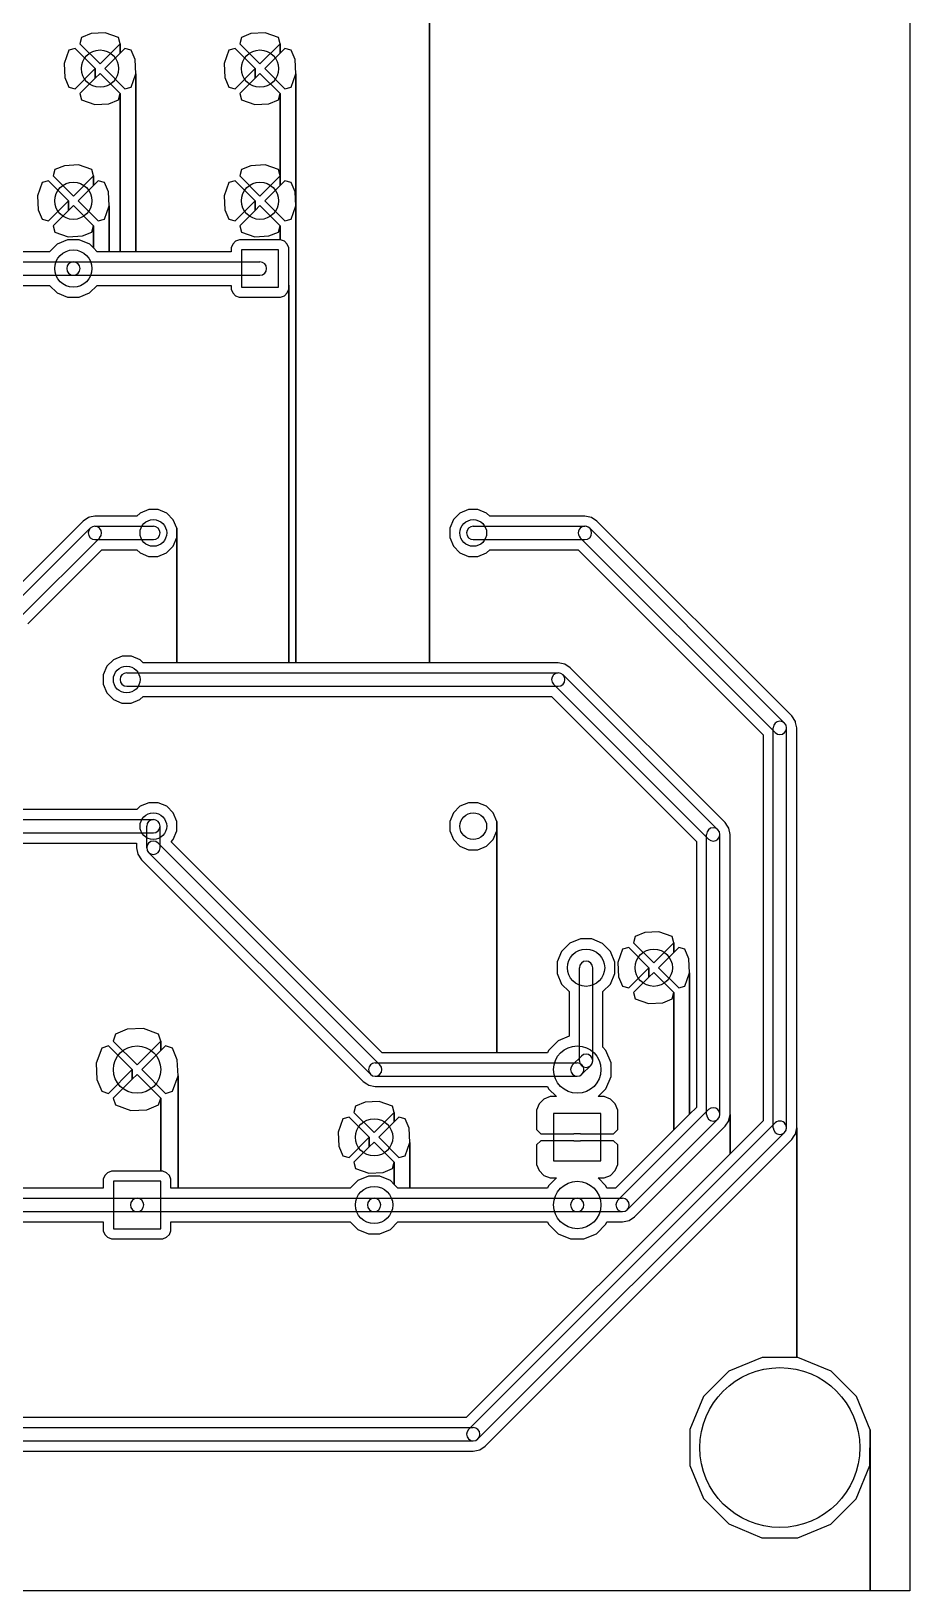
# Model space of a CAD drawing. Extents: x 114.1 to 212.9, y -157.4 to -58.6.
# Drawn here: x 179.9 to 212.9, y -157.4 to -98.9 of the extents above; entities that cross this region are included whole.
import ezdxf

# ---------------------------------------------------------------- set-up
doc = ezdxf.new("R2010")
doc.units = 0
doc.header["$MEASUREMENT"] = 0
doc.layers.add('BLACK', color=250, linetype='CONTINUOUS')

msp = doc.modelspace()

# ---------------------------------------------------------------- linework, layer by layer
at = {"layer": 'BLACK'}
for p, q in [((212.873, -58.627), (212.873, -157.373)), ((212.873, -58.627), (212.873, -157.373)), ((194.863, -122.559), (194.863, -85.356)), ((194.863, -85.356), (194.863, -122.559)), ((194.863, -122.559), (194.863, -85.356)), ((194.863, -85.356), (194.863, -122.559)), ((181.807, -99.1002), (181.745, -99.3358)), ((181.807, -99.1002), (181.745, -99.3358)), ((181.745, -99.3358), (182.5, -100.09)), ((181.745, -99.3358), (182.5, -100.09)), ((182.163, -98.9529), (181.807, -99.1002)), ((182.163, -98.9529), (181.807, -99.1002)), ((182.693, -98.9241), (182.163, -98.9529)), ((182.693, -98.9241), (182.163, -98.9529)), ((182.5, -100.09), (183.255, -99.3358)), ((182.5, -100.09), (183.255, -99.3358)), ((183.193, -99.1002), (182.693, -98.9241)), ((183.193, -99.1002), (182.693, -98.9241)), ((183.255, -99.3358), (183.193, -99.1002)), ((183.255, -99.3358), (183.193, -99.1002)), ((183.255, -99.695), (183.255, -99.3358)), ((183.255, -99.3358), (183.255, -99.695)), ((183.255, -99.695), (183.255, -99.3358)), ((183.255, -99.3358), (183.255, -99.695)), ((187.807, -99.1002), (187.745, -99.3358)), ((187.807, -99.1002), (187.745, -99.3358)), ((187.745, -99.3358), (188.5, -100.09)), ((187.745, -99.3358), (188.5, -100.09)), ((188.163, -98.9529), (187.807, -99.1002)), ((188.163, -98.9529), (187.807, -99.1002)), ((188.693, -98.9241), (188.163, -98.9529)), ((188.693, -98.9241), (188.163, -98.9529)), ((188.5, -100.09), (189.255, -99.3358)), ((188.5, -100.09), (189.255, -99.3358)), ((189.193, -99.1002), (188.693, -98.9241)), ((189.193, -99.1002), (188.693, -98.9241)), ((189.255, -99.3358), (189.193, -99.1002)), ((189.255, -99.3358), (189.193, -99.1002)), ((189.255, -99.695), (189.255, -99.3358)), ((189.255, -99.3358), (189.255, -99.695)), ((189.255, -99.695), (189.255, -99.3358)), ((189.255, -99.3358), (189.255, -99.695)), ((181.33, -99.5771), (181.154, -100.077)), ((181.33, -99.5771), (181.154, -100.077)), ((181.566, -99.5154), (181.33, -99.5771)), ((181.566, -99.5154), (181.33, -99.5771)), ((182.32, -100.27), (181.566, -99.5154)), ((182.32, -100.27), (181.566, -99.5154)), ((183.255, -99.695), (182.68, -100.27)), ((183.255, -99.695), (182.68, -100.27)), ((183.434, -99.5154), (183.255, -99.695)), ((183.434, -99.5154), (183.255, -99.695)), ((183.67, -99.5771), (183.434, -99.5154)), ((183.67, -99.5771), (183.434, -99.5154)), ((183.817, -99.9328), (183.67, -99.5771)), ((183.817, -99.9328), (183.67, -99.5771)), ((183.846, -100.463), (183.817, -99.9328)), ((183.846, -100.463), (183.817, -99.9328)), ((187.33, -99.5771), (187.154, -100.077)), ((187.33, -99.5771), (187.154, -100.077)), ((187.566, -99.5154), (187.33, -99.5771)), ((187.566, -99.5154), (187.33, -99.5771)), ((188.32, -100.27), (187.566, -99.5154)), ((188.32, -100.27), (187.566, -99.5154)), ((189.255, -99.695), (188.68, -100.27)), ((189.255, -99.695), (188.68, -100.27)), ((189.434, -99.5154), (189.255, -99.695)), ((189.434, -99.5154), (189.255, -99.695)), ((189.67, -99.5771), (189.434, -99.5154)), ((189.67, -99.5771), (189.434, -99.5154)), ((189.817, -99.9328), (189.67, -99.5771)), ((189.817, -99.9328), (189.67, -99.5771)), ((189.846, -100.463), (189.817, -99.9328)), ((189.846, -100.463), (189.817, -99.9328)), ((181.154, -100.077), (181.183, -100.607)), ((181.154, -100.077), (181.183, -100.607)), ((181.183, -100.607), (181.33, -100.963)), ((181.183, -100.607), (181.33, -100.963)), ((181.566, -101.025), (182.32, -100.27)), ((181.566, -101.025), (182.32, -100.27)), ((182.32, -100.629), (181.745, -101.204)), ((182.32, -100.629), (181.745, -101.204)), ((182.32, -100.629), (182.32, -100.27)), ((182.32, -100.27), (182.32, -100.629)), ((182.32, -100.629), (182.32, -100.27)), ((182.32, -100.27), (182.32, -100.629)), ((182.5, -100.45), (182.32, -100.629)), ((182.5, -100.45), (182.32, -100.629)), ((183.255, -101.204), (182.5, -100.45)), ((183.255, -101.204), (182.5, -100.45)), ((182.68, -100.27), (183.434, -101.025)), ((182.68, -100.27), (183.434, -101.025)), ((183.67, -100.963), (183.846, -100.463)), ((183.67, -100.963), (183.846, -100.463)), ((183.846, -107.139), (183.846, -100.463)), ((183.846, -100.463), (183.846, -107.139)), ((183.846, -107.139), (183.846, -100.463)), ((183.846, -100.463), (183.846, -107.139)), ((187.154, -100.077), (187.183, -100.607)), ((187.154, -100.077), (187.183, -100.607)), ((187.183, -100.607), (187.33, -100.963)), ((187.183, -100.607), (187.33, -100.963)), ((187.566, -101.025), (188.32, -100.27)), ((187.566, -101.025), (188.32, -100.27)), ((188.32, -100.629), (187.745, -101.204)), ((188.32, -100.629), (187.745, -101.204)), ((188.32, -100.629), (188.32, -100.27)), ((188.32, -100.27), (188.32, -100.629)), ((188.32, -100.629), (188.32, -100.27)), ((188.32, -100.27), (188.32, -100.629)), ((188.5, -100.45), (188.32, -100.629)), ((188.5, -100.45), (188.32, -100.629)), ((189.255, -101.204), (188.5, -100.45)), ((189.255, -101.204), (188.5, -100.45)), ((188.68, -100.27), (189.434, -101.025)), ((188.68, -100.27), (189.434, -101.025)), ((189.67, -100.963), (189.846, -100.463)), ((189.67, -100.963), (189.846, -100.463)), ((189.846, -105.423), (189.846, -100.463)), ((189.846, -100.463), (189.846, -105.423)), ((189.846, -105.423), (189.846, -100.463)), ((189.846, -100.463), (189.846, -105.423)), ((181.33, -100.963), (181.566, -101.025)), ((181.33, -100.963), (181.566, -101.025)), ((181.745, -101.204), (181.807, -101.44)), ((181.745, -101.204), (181.807, -101.44)), ((183.193, -101.44), (183.255, -101.204)), ((183.193, -101.44), (183.255, -101.204)), ((183.255, -107.139), (183.255, -101.204)), ((183.255, -101.204), (183.255, -107.139)), ((183.255, -107.139), (183.255, -101.204)), ((183.255, -101.204), (183.255, -107.139)), ((183.434, -101.025), (183.67, -100.963)), ((183.434, -101.025), (183.67, -100.963)), ((187.33, -100.963), (187.566, -101.025)), ((187.33, -100.963), (187.566, -101.025)), ((187.745, -101.204), (187.807, -101.44)), ((187.745, -101.204), (187.807, -101.44)), ((189.193, -101.44), (189.255, -101.204)), ((189.193, -101.44), (189.255, -101.204)), ((189.255, -104.296), (189.255, -101.204)), ((189.255, -101.204), (189.255, -104.296)), ((189.255, -104.296), (189.255, -101.204)), ((189.255, -101.204), (189.255, -104.296)), ((189.434, -101.025), (189.67, -100.963)), ((189.434, -101.025), (189.67, -100.963)), ((181.807, -101.44), (182.307, -101.616)), ((181.807, -101.44), (182.307, -101.616)), ((182.307, -101.616), (182.837, -101.587)), ((182.307, -101.616), (182.837, -101.587)), ((182.837, -101.587), (183.193, -101.44)), ((182.837, -101.587), (183.193, -101.44)), ((187.807, -101.44), (188.307, -101.616)), ((187.807, -101.44), (188.307, -101.616)), ((188.307, -101.616), (188.837, -101.587)), ((188.307, -101.616), (188.837, -101.587)), ((188.837, -101.587), (189.193, -101.44)), ((188.837, -101.587), (189.193, -101.44)), ((180.807, -104.06), (180.745, -104.296)), ((180.807, -104.06), (180.745, -104.296)), ((181.163, -103.913), (180.807, -104.06)), ((181.163, -103.913), (180.807, -104.06)), ((181.693, -103.884), (181.163, -103.913)), ((181.693, -103.884), (181.163, -103.913)), ((182.193, -104.06), (181.693, -103.884)), ((182.193, -104.06), (181.693, -103.884)), ((182.255, -104.296), (182.193, -104.06)), ((182.255, -104.296), (182.193, -104.06)), ((187.807, -104.06), (187.745, -104.296)), ((187.807, -104.06), (187.745, -104.296)), ((188.163, -103.913), (187.807, -104.06)), ((188.163, -103.913), (187.807, -104.06)), ((188.693, -103.884), (188.163, -103.913)), ((188.693, -103.884), (188.163, -103.913)), ((189.193, -104.06), (188.693, -103.884)), ((189.193, -104.06), (188.693, -103.884)), ((189.255, -104.296), (189.193, -104.06)), ((189.255, -104.296), (189.193, -104.06)), ((180.33, -104.537), (180.154, -105.037)), ((180.33, -104.537), (180.154, -105.037)), ((180.566, -104.475), (180.33, -104.537)), ((180.566, -104.475), (180.33, -104.537)), ((181.32, -105.23), (180.566, -104.475)), ((181.32, -105.23), (180.566, -104.475)), ((180.745, -104.296), (181.5, -105.05)), ((180.745, -104.296), (181.5, -105.05)), ((181.5, -105.05), (182.255, -104.296)), ((181.5, -105.05), (182.255, -104.296)), ((182.255, -104.655), (181.68, -105.23)), ((182.255, -104.655), (181.68, -105.23)), ((182.255, -104.655), (182.255, -104.296)), ((182.255, -104.296), (182.255, -104.655)), ((182.255, -104.655), (182.255, -104.296)), ((182.255, -104.296), (182.255, -104.655)), ((182.434, -104.475), (182.255, -104.655)), ((182.434, -104.475), (182.255, -104.655)), ((182.67, -104.537), (182.434, -104.475)), ((182.67, -104.537), (182.434, -104.475)), ((182.817, -104.893), (182.67, -104.537)), ((182.817, -104.893), (182.67, -104.537)), ((187.33, -104.537), (187.154, -105.037)), ((187.33, -104.537), (187.154, -105.037)), ((187.566, -104.475), (187.33, -104.537)), ((187.566, -104.475), (187.33, -104.537)), ((188.32, -105.23), (187.566, -104.475)), ((188.32, -105.23), (187.566, -104.475)), ((187.745, -104.296), (188.5, -105.05)), ((187.745, -104.296), (188.5, -105.05)), ((188.5, -105.05), (189.255, -104.296)), ((188.5, -105.05), (189.255, -104.296)), ((189.255, -104.655), (188.68, -105.23)), ((189.255, -104.655), (188.68, -105.23)), ((189.255, -104.655), (189.255, -104.296)), ((189.255, -104.296), (189.255, -104.655)), ((189.255, -104.655), (189.255, -104.296)), ((189.255, -104.296), (189.255, -104.655)), ((189.434, -104.475), (189.255, -104.655)), ((189.434, -104.475), (189.255, -104.655)), ((189.67, -104.537), (189.434, -104.475)), ((189.67, -104.537), (189.434, -104.475)), ((189.817, -104.893), (189.67, -104.537)), ((189.817, -104.893), (189.67, -104.537)), ((180.154, -105.037), (180.183, -105.567)), ((180.154, -105.037), (180.183, -105.567)), ((180.566, -105.985), (181.32, -105.23)), ((180.566, -105.985), (181.32, -105.23)), ((181.32, -105.589), (181.32, -105.23)), ((181.32, -105.23), (181.32, -105.589)), ((181.32, -105.589), (181.32, -105.23)), ((181.32, -105.23), (181.32, -105.589)), ((181.68, -105.23), (182.434, -105.985)), ((181.68, -105.23), (182.434, -105.985)), ((182.846, -105.423), (182.817, -104.893)), ((182.846, -105.423), (182.817, -104.893)), ((187.154, -105.037), (187.183, -105.567)), ((187.154, -105.037), (187.183, -105.567)), ((187.566, -105.985), (188.32, -105.23)), ((187.566, -105.985), (188.32, -105.23)), ((188.32, -105.589), (188.32, -105.23)), ((188.32, -105.23), (188.32, -105.589)), ((188.32, -105.589), (188.32, -105.23)), ((188.32, -105.23), (188.32, -105.589)), ((188.68, -105.23), (189.434, -105.985)), ((188.68, -105.23), (189.434, -105.985)), ((189.846, -105.423), (189.817, -104.893)), ((189.846, -105.423), (189.817, -104.893)), ((180.183, -105.567), (180.33, -105.923)), ((180.183, -105.567), (180.33, -105.923)), ((181.32, -105.589), (180.745, -106.164)), ((181.32, -105.589), (180.745, -106.164)), ((181.5, -105.41), (181.32, -105.589)), ((181.5, -105.41), (181.32, -105.589)), ((182.255, -106.164), (181.5, -105.41)), ((182.255, -106.164), (181.5, -105.41)), ((182.67, -105.923), (182.846, -105.423)), ((182.67, -105.923), (182.846, -105.423)), ((182.846, -107.139), (182.846, -105.423)), ((182.846, -105.423), (182.846, -107.139)), ((182.846, -107.139), (182.846, -105.423)), ((182.846, -105.423), (182.846, -107.139)), ((187.183, -105.567), (187.33, -105.923)), ((187.183, -105.567), (187.33, -105.923)), ((188.32, -105.589), (187.745, -106.164)), ((188.32, -105.589), (187.745, -106.164)), ((188.5, -105.41), (188.32, -105.589)), ((188.5, -105.41), (188.32, -105.589)), ((189.255, -106.164), (188.5, -105.41)), ((189.255, -106.164), (188.5, -105.41)), ((189.67, -105.923), (189.846, -105.423)), ((189.67, -105.923), (189.846, -105.423)), ((189.846, -122.559), (189.846, -105.423)), ((189.846, -105.423), (189.846, -122.559)), ((189.846, -122.559), (189.846, -105.423)), ((189.846, -105.423), (189.846, -122.559)), ((180.33, -105.923), (180.566, -105.985)), ((180.33, -105.923), (180.566, -105.985)), ((180.745, -106.164), (180.807, -106.4)), ((180.745, -106.164), (180.807, -106.4)), ((180.807, -106.4), (181.307, -106.576)), ((180.807, -106.4), (181.307, -106.576)), ((181.837, -106.547), (182.193, -106.4)), ((181.837, -106.547), (182.193, -106.4)), ((182.193, -106.4), (182.255, -106.164)), ((182.193, -106.4), (182.255, -106.164)), ((182.255, -106.998), (182.255, -106.164)), ((182.255, -106.164), (182.255, -106.998)), ((182.255, -106.998), (182.255, -106.164)), ((182.255, -106.164), (182.255, -106.998)), ((182.434, -105.985), (182.67, -105.923)), ((182.434, -105.985), (182.67, -105.923)), ((187.33, -105.923), (187.566, -105.985)), ((187.33, -105.923), (187.566, -105.985)), ((187.745, -106.164), (187.807, -106.4)), ((187.745, -106.164), (187.807, -106.4)), ((187.807, -106.4), (188.307, -106.576)), ((187.807, -106.4), (188.307, -106.576)), ((188.837, -106.547), (189.193, -106.4)), ((188.837, -106.547), (189.193, -106.4)), ((189.193, -106.4), (189.255, -106.164)), ((189.193, -106.4), (189.255, -106.164)), ((189.255, -106.691), (189.255, -106.164)), ((189.255, -106.164), (189.255, -106.691)), ((189.255, -106.691), (189.255, -106.164)), ((189.255, -106.164), (189.255, -106.691)), ((189.434, -105.985), (189.67, -105.923)), ((189.434, -105.985), (189.67, -105.923)), ((180.889, -106.854), (180.604, -107.139)), ((180.889, -106.854), (180.604, -107.139)), ((181.286, -106.69), (180.889, -106.854)), ((181.286, -106.69), (180.889, -106.854)), ((181.716, -106.691), (181.286, -106.69)), ((181.716, -106.691), (181.286, -106.69)), ((181.307, -106.576), (181.837, -106.547)), ((181.307, -106.576), (181.837, -106.547)), ((182.112, -106.855), (181.716, -106.691)), ((182.112, -106.855), (181.716, -106.691)), ((182.255, -106.998), (182.112, -106.855)), ((182.255, -106.998), (182.112, -106.855)), ((182.395, -107.139), (182.255, -106.998)), ((182.395, -107.139), (182.255, -106.998)), ((187.421, -106.995), (187.42, -107.139)), ((187.421, -106.995), (187.42, -107.139)), ((187.479, -106.855), (187.421, -106.995)), ((187.479, -106.855), (187.421, -106.995)), ((187.586, -106.748), (187.479, -106.855)), ((187.586, -106.748), (187.479, -106.855)), ((187.726, -106.69), (187.586, -106.748)), ((187.726, -106.69), (187.586, -106.748)), ((189.123, -106.69), (187.726, -106.69)), ((189.123, -106.69), (187.726, -106.69)), ((188.307, -106.576), (188.837, -106.547)), ((188.307, -106.576), (188.837, -106.547)), ((189.255, -106.691), (189.123, -106.69)), ((189.255, -106.691), (189.123, -106.69)), ((189.275, -106.691), (189.255, -106.691)), ((189.275, -106.691), (189.255, -106.691)), ((189.415, -106.749), (189.275, -106.691)), ((189.415, -106.749), (189.275, -106.691)), ((189.522, -106.856), (189.415, -106.749)), ((189.522, -106.856), (189.415, -106.749)), ((189.58, -106.996), (189.522, -106.856)), ((189.58, -106.996), (189.522, -106.856)), ((189.58, -108.393), (189.58, -106.996)), ((189.58, -108.393), (189.58, -106.996)), ((176.77, -107.52), (181.5, -107.52)), ((180.604, -107.139), (178.346, -107.139)), ((180.604, -107.139), (178.346, -107.139)), ((181.5, -107.52), (188.5, -107.52)), ((182.846, -107.139), (182.395, -107.139)), ((182.846, -107.139), (182.395, -107.139)), ((183.255, -107.139), (182.846, -107.139)), ((183.255, -107.139), (182.846, -107.139)), ((183.846, -107.139), (183.255, -107.139)), ((183.846, -107.139), (183.255, -107.139)), ((187.42, -107.139), (183.846, -107.139)), ((187.42, -107.139), (183.846, -107.139)), ((189.198, -107.072), (187.802, -107.072)), ((187.802, -107.072), (187.802, -108.468)), ((189.198, -108.468), (189.198, -107.072)), ((176.77, -108.02), (181.5, -108.02)), ((181.5, -108.02), (188.5, -108.02)), ((176.77, -108.401), (180.605, -108.401)), ((176.77, -108.401), (180.605, -108.401)), ((180.605, -108.401), (180.888, -108.685)), ((180.605, -108.401), (180.888, -108.685)), ((180.888, -108.685), (181.284, -108.849)), ((180.888, -108.685), (181.284, -108.849)), ((181.714, -108.85), (182.111, -108.686)), ((181.714, -108.85), (182.111, -108.686)), ((182.111, -108.686), (182.396, -108.401)), ((182.111, -108.686), (182.396, -108.401)), ((182.396, -108.401), (187.42, -108.401)), ((182.396, -108.401), (187.42, -108.401)), ((187.42, -108.401), (187.42, -108.544)), ((187.42, -108.401), (187.42, -108.544)), ((187.42, -108.544), (187.478, -108.684)), ((187.42, -108.544), (187.478, -108.684)), ((187.478, -108.684), (187.585, -108.791)), ((187.478, -108.684), (187.585, -108.791)), ((187.585, -108.791), (187.725, -108.849)), ((187.585, -108.791), (187.725, -108.849)), ((187.802, -108.468), (189.198, -108.468)), ((189.274, -108.85), (189.414, -108.792)), ((189.274, -108.85), (189.414, -108.792)), ((189.414, -108.792), (189.521, -108.685)), ((189.414, -108.792), (189.521, -108.685)), ((189.521, -108.685), (189.579, -108.545)), ((189.521, -108.685), (189.579, -108.545)), ((189.579, -108.545), (189.58, -108.393)), ((189.579, -108.545), (189.58, -108.393)), ((189.58, -122.559), (189.58, -108.393)), ((189.58, -108.393), (189.58, -122.559)), ((189.58, -122.559), (189.58, -108.393)), ((189.58, -108.393), (189.58, -122.559)), ((181.284, -108.849), (181.714, -108.85)), ((181.284, -108.849), (181.714, -108.85)), ((187.725, -108.849), (187.877, -108.85)), ((187.725, -108.849), (187.877, -108.85)), ((187.877, -108.85), (189.274, -108.85)), ((187.877, -108.85), (189.274, -108.85)), ((184.002, -116.943), (183.885, -117.059)), ((184.002, -116.943), (183.885, -117.059)), ((184.326, -116.809), (184.002, -116.943)), ((184.326, -116.809), (184.002, -116.943)), ((184.676, -116.809), (184.326, -116.809)), ((184.676, -116.809), (184.326, -116.809)), ((185, -116.944), (184.676, -116.809)), ((185, -116.944), (184.676, -116.809)), ((185.247, -117.192), (185, -116.944)), ((185.247, -117.192), (185, -116.944)), ((196.002, -116.943), (195.754, -117.19)), ((196.002, -116.943), (195.754, -117.19)), ((196.326, -116.809), (196.002, -116.943)), ((196.326, -116.809), (196.002, -116.943)), ((196.676, -116.809), (196.326, -116.809)), ((196.676, -116.809), (196.326, -116.809)), ((197, -116.944), (196.676, -116.809)), ((197, -116.944), (196.676, -116.809)), ((197.115, -117.059), (197, -116.944)), ((197.115, -117.059), (197, -116.944)), ((181.864, -117.244), (179.089, -120.019)), ((181.864, -117.244), (179.089, -120.019)), ((182.133, -117.513), (179.173, -120.473)), ((182.069, -117.107), (181.864, -117.244)), ((182.069, -117.107), (181.864, -117.244)), ((182.109, -117.099), (182.069, -117.107)), ((182.109, -117.099), (182.069, -117.107)), ((182.31, -117.059), (182.109, -117.099)), ((182.31, -117.059), (182.109, -117.099)), ((183.885, -117.059), (182.31, -117.059)), ((183.885, -117.059), (182.31, -117.059)), ((182.31, -117.44), (184.5, -117.44)), ((185.381, -117.516), (185.247, -117.192)), ((185.381, -117.516), (185.247, -117.192)), ((185.381, -122.559), (185.381, -117.516)), ((185.381, -117.866), (185.381, -117.516)), ((185.381, -117.516), (185.381, -122.559)), ((185.381, -122.559), (185.381, -117.516)), ((185.381, -117.866), (185.381, -117.516)), ((185.381, -117.516), (185.381, -122.559)), ((195.754, -117.19), (195.619, -117.514)), ((195.754, -117.19), (195.619, -117.514)), ((195.619, -117.514), (195.619, -117.864)), ((195.619, -117.514), (195.619, -117.864)), ((196.5, -117.44), (200.69, -117.44)), ((200.69, -117.059), (197.115, -117.059)), ((200.69, -117.059), (197.115, -117.059)), ((200.931, -117.107), (200.69, -117.059)), ((200.931, -117.107), (200.69, -117.059)), ((208.177, -124.823), (200.867, -117.513)), ((201.136, -117.244), (200.931, -117.107)), ((201.136, -117.244), (200.931, -117.107)), ((208.446, -124.554), (201.136, -117.244)), ((208.446, -124.554), (201.136, -117.244)), ((182.487, -117.867), (179.527, -120.827)), ((182.31, -117.94), (184.5, -117.94)), ((185.246, -118.19), (185.381, -117.866)), ((185.246, -118.19), (185.381, -117.866)), ((195.619, -117.864), (195.753, -118.188)), ((195.619, -117.864), (195.753, -118.188)), ((196.5, -117.94), (200.69, -117.94)), ((207.823, -125.177), (200.513, -117.867)), ((179.796, -121.096), (182.571, -118.321)), ((179.796, -121.096), (182.571, -118.321)), ((182.571, -118.321), (183.885, -118.321)), ((182.571, -118.321), (183.885, -118.321)), ((183.885, -118.321), (184, -118.436)), ((183.885, -118.321), (184, -118.436)), ((184, -118.436), (184.324, -118.571)), ((184, -118.436), (184.324, -118.571)), ((184.324, -118.571), (184.674, -118.571)), ((184.324, -118.571), (184.674, -118.571)), ((184.674, -118.571), (184.998, -118.437)), ((184.674, -118.571), (184.998, -118.437)), ((184.998, -118.437), (185.246, -118.19)), ((184.998, -118.437), (185.246, -118.19)), ((195.753, -118.188), (196, -118.436)), ((195.753, -118.188), (196, -118.436)), ((196, -118.436), (196.324, -118.571)), ((196, -118.436), (196.324, -118.571)), ((196.324, -118.571), (196.674, -118.571)), ((196.324, -118.571), (196.674, -118.571)), ((196.674, -118.571), (196.998, -118.437)), ((196.674, -118.571), (196.998, -118.437)), ((196.998, -118.437), (197.115, -118.321)), ((196.998, -118.437), (197.115, -118.321)), ((197.115, -118.321), (200.429, -118.321)), ((197.115, -118.321), (200.429, -118.321)), ((200.429, -118.321), (207.369, -125.261)), ((200.429, -118.321), (207.369, -125.261)), ((182.754, -122.69), (182.619, -123.014)), ((182.754, -122.69), (182.619, -123.014)), ((183.002, -122.443), (182.754, -122.69)), ((183.002, -122.443), (182.754, -122.69)), ((183.326, -122.309), (183.002, -122.443)), ((183.326, -122.309), (183.002, -122.443)), ((183.676, -122.309), (183.326, -122.309)), ((183.676, -122.309), (183.326, -122.309)), ((184, -122.444), (183.676, -122.309)), ((184, -122.444), (183.676, -122.309)), ((184.115, -122.559), (184, -122.444)), ((184.115, -122.559), (184, -122.444)), ((185.381, -122.559), (184.115, -122.559)), ((185.381, -122.559), (184.115, -122.559)), ((189.58, -122.559), (185.381, -122.559)), ((189.58, -122.559), (185.381, -122.559)), ((189.846, -122.559), (189.58, -122.559)), ((189.846, -122.559), (189.58, -122.559)), ((194.863, -122.559), (189.846, -122.559)), ((194.863, -122.559), (189.846, -122.559)), ((199.69, -122.559), (194.863, -122.559)), ((199.69, -122.559), (194.863, -122.559)), ((199.931, -122.607), (199.69, -122.559)), ((199.931, -122.607), (199.69, -122.559)), ((200.136, -122.744), (199.931, -122.607)), ((200.136, -122.744), (199.931, -122.607)), ((205.946, -128.554), (200.136, -122.744)), ((205.946, -128.554), (200.136, -122.744)), ((182.619, -123.014), (182.619, -123.364)), ((182.619, -123.014), (182.619, -123.364)), ((182.619, -123.364), (182.753, -123.688)), ((182.619, -123.364), (182.753, -123.688)), ((183.5, -122.94), (199.69, -122.94)), ((183.5, -123.44), (199.69, -123.44)), ((199.513, -123.367), (205.323, -129.177)), ((199.867, -123.013), (205.677, -128.823)), ((182.753, -123.688), (183, -123.936)), ((182.753, -123.688), (183, -123.936)), ((183, -123.936), (183.324, -124.071)), ((183, -123.936), (183.324, -124.071)), ((183.674, -124.071), (183.998, -123.937)), ((183.674, -124.071), (183.998, -123.937)), ((183.998, -123.937), (184.115, -123.821)), ((183.998, -123.937), (184.115, -123.821)), ((184.115, -123.821), (199.429, -123.821)), ((184.115, -123.821), (199.429, -123.821)), ((199.429, -123.821), (204.869, -129.261)), ((199.429, -123.821), (204.869, -129.261)), ((183.324, -124.071), (183.674, -124.071)), ((183.324, -124.071), (183.674, -124.071)), ((208.583, -124.759), (208.446, -124.554)), ((208.583, -124.759), (208.446, -124.554)), ((207.75, -140), (207.75, -125)), ((208.25, -140), (208.25, -125)), ((208.591, -124.799), (208.583, -124.759)), ((208.583, -124.759), (208.583, -124.759)), ((208.591, -124.799), (208.583, -124.759)), ((208.583, -124.759), (208.583, -124.759)), ((208.631, -125), (208.591, -124.799)), ((208.631, -125), (208.591, -124.799)), ((208.631, -140), (208.631, -125)), ((208.631, -140), (208.631, -125)), ((207.369, -125.261), (207.369, -139.739)), ((207.369, -125.261), (207.369, -139.739)), ((183.885, -128.059), (175.07, -128.059)), ((183.885, -128.059), (175.07, -128.059)), ((184.002, -127.943), (183.885, -128.059)), ((184.002, -127.943), (183.885, -128.059)), ((184.326, -127.809), (184.002, -127.943)), ((184.326, -127.809), (184.002, -127.943)), ((184.676, -127.809), (184.326, -127.809)), ((184.676, -127.809), (184.326, -127.809)), ((185, -127.944), (184.676, -127.809)), ((185, -127.944), (184.676, -127.809)), ((185.247, -128.192), (185, -127.944)), ((185.247, -128.192), (185, -127.944)), ((196.002, -127.943), (195.754, -128.19)), ((196.002, -127.943), (195.754, -128.19)), ((196.326, -127.809), (196.002, -127.943)), ((196.326, -127.809), (196.002, -127.943)), ((196.676, -127.809), (196.326, -127.809)), ((196.676, -127.809), (196.326, -127.809)), ((197, -127.944), (196.676, -127.809)), ((197, -127.944), (196.676, -127.809)), ((197.247, -128.192), (197, -127.944)), ((197.247, -128.192), (197, -127.944)), ((174.41, -128.44), (184.5, -128.44)), ((184.25, -129.5), (184.25, -128.69)), ((184.75, -129.5), (184.75, -128.69)), ((185.381, -128.516), (185.247, -128.192)), ((185.381, -128.516), (185.247, -128.192)), ((185.381, -128.866), (185.381, -128.516)), ((185.381, -128.866), (185.381, -128.516)), ((195.754, -128.19), (195.619, -128.514)), ((195.754, -128.19), (195.619, -128.514)), ((195.619, -128.514), (195.619, -128.864)), ((195.619, -128.514), (195.619, -128.864)), ((197.381, -128.516), (197.247, -128.192)), ((197.381, -128.516), (197.247, -128.192)), ((197.381, -137.189), (197.381, -128.516)), ((197.381, -128.866), (197.381, -128.516)), ((197.381, -128.516), (197.381, -137.189)), ((197.381, -137.189), (197.381, -128.516)), ((197.381, -128.866), (197.381, -128.516)), ((197.381, -128.516), (197.381, -137.189)), ((206.038, -128.691), (205.946, -128.554)), ((205.946, -128.554), (205.946, -128.554)), ((206.038, -128.691), (205.946, -128.554)), ((205.946, -128.554), (205.946, -128.554)), ((206.083, -128.759), (206.038, -128.691)), ((206.083, -128.759), (206.038, -128.691)), ((174.41, -128.94), (184.5, -128.94)), ((185.164, -129.272), (185.246, -129.19)), ((185.164, -129.272), (185.246, -129.19)), ((193.081, -137.189), (185.164, -129.272)), ((193.081, -137.189), (185.164, -129.272)), ((185.246, -129.19), (185.381, -128.866)), ((185.246, -129.19), (185.381, -128.866)), ((195.619, -128.864), (195.753, -129.188)), ((195.619, -128.864), (195.753, -129.188)), ((195.753, -129.188), (196, -129.436)), ((195.753, -129.188), (196, -129.436)), ((196.998, -129.437), (197.246, -129.19)), ((196.998, -129.437), (197.246, -129.19)), ((197.246, -129.19), (197.381, -128.866)), ((197.246, -129.19), (197.381, -128.866)), ((204.869, -129.261), (204.869, -139.239)), ((204.869, -129.261), (204.869, -139.239)), ((205.25, -139.5), (205.25, -129)), ((205.75, -139.5), (205.75, -129)), ((206.131, -129), (206.083, -128.759)), ((206.083, -128.759), (206.083, -128.759)), ((206.131, -129), (206.083, -128.759)), ((206.083, -128.759), (206.083, -128.759)), ((206.131, -139.5), (206.131, -129)), ((206.131, -129), (206.131, -129)), ((206.131, -139.5), (206.131, -129)), ((206.131, -129), (206.131, -129)), ((174.833, -129.321), (183.869, -129.321)), ((174.833, -129.321), (183.869, -129.321)), ((183.869, -129.321), (183.869, -129.5)), ((183.869, -129.321), (183.869, -129.5)), ((183.869, -129.5), (183.917, -129.741)), ((183.869, -129.5), (183.917, -129.741)), ((183.917, -129.741), (184.054, -129.946)), ((183.917, -129.741), (184.054, -129.946)), ((184.323, -129.677), (192.643, -137.997)), ((184.677, -129.323), (192.997, -137.643)), ((196, -129.436), (196.324, -129.571)), ((196, -129.436), (196.324, -129.571)), ((196.324, -129.571), (196.674, -129.571)), ((196.324, -129.571), (196.674, -129.571)), ((196.674, -129.571), (196.998, -129.437)), ((196.674, -129.571), (196.998, -129.437)), ((184.054, -129.946), (192.374, -138.266)), ((184.054, -129.946), (192.374, -138.266)), ((202.933, -132.683), (202.577, -132.83)), ((202.933, -132.683), (202.577, -132.83)), ((203.463, -132.654), (202.933, -132.683)), ((203.463, -132.654), (202.933, -132.683)), ((203.963, -132.83), (203.463, -132.654)), ((203.963, -132.83), (203.463, -132.654)), ((199.815, -133.388), (199.651, -133.784)), ((199.815, -133.388), (199.651, -133.784)), ((200.119, -133.084), (199.815, -133.388)), ((200.119, -133.084), (199.815, -133.388)), ((200.516, -132.92), (200.119, -133.084)), ((200.516, -132.92), (200.119, -133.084)), ((200.946, -132.921), (200.516, -132.92)), ((200.946, -132.921), (200.516, -132.92)), ((201.342, -133.085), (200.946, -132.921)), ((201.342, -133.085), (200.946, -132.921)), ((201.646, -133.389), (201.342, -133.085)), ((201.646, -133.389), (201.342, -133.085)), ((201.81, -133.786), (201.646, -133.389)), ((201.81, -133.786), (201.646, -133.389)), ((202.1, -133.307), (201.924, -133.807)), ((202.1, -133.307), (201.924, -133.807)), ((202.336, -133.245), (202.1, -133.307)), ((202.336, -133.245), (202.1, -133.307)), ((203.09, -134), (202.336, -133.245)), ((203.09, -134), (202.336, -133.245)), ((202.577, -132.83), (202.515, -133.066)), ((202.577, -132.83), (202.515, -133.066)), ((202.515, -133.066), (203.27, -133.82)), ((202.515, -133.066), (203.27, -133.82)), ((203.27, -133.82), (204.025, -133.066)), ((203.27, -133.82), (204.025, -133.066)), ((204.025, -133.066), (203.963, -132.83)), ((204.025, -133.066), (203.963, -132.83)), ((204.025, -133.425), (204.025, -133.066)), ((204.025, -133.066), (204.025, -133.425)), ((204.025, -133.425), (204.025, -133.066)), ((204.025, -133.066), (204.025, -133.425)), ((204.204, -133.245), (204.025, -133.425)), ((204.204, -133.245), (204.025, -133.425)), ((204.44, -133.307), (204.204, -133.245)), ((204.44, -133.307), (204.204, -133.245)), ((204.587, -133.663), (204.44, -133.307)), ((204.587, -133.663), (204.44, -133.307)), ((199.651, -133.784), (199.65, -134.214)), ((199.651, -133.784), (199.65, -134.214)), ((201.809, -134.216), (201.81, -133.786)), ((201.809, -134.216), (201.81, -133.786)), ((201.924, -133.807), (201.953, -134.337)), ((201.924, -133.807), (201.953, -134.337)), ((204.025, -133.425), (203.45, -134)), ((204.025, -133.425), (203.45, -134)), ((204.616, -134.193), (204.587, -133.663)), ((204.616, -134.193), (204.587, -133.663)), ((199.65, -134.214), (199.814, -134.611)), ((199.65, -134.214), (199.814, -134.611)), ((200.48, -137.49), (200.48, -134)), ((200.98, -137.49), (200.98, -134)), ((201.645, -134.612), (201.809, -134.216)), ((201.645, -134.612), (201.809, -134.216)), ((201.953, -134.337), (202.1, -134.693)), ((201.953, -134.337), (202.1, -134.693)), ((202.336, -134.755), (203.09, -134)), ((202.336, -134.755), (203.09, -134)), ((203.09, -134.359), (202.515, -134.934)), ((203.09, -134.359), (202.515, -134.934)), ((203.09, -134.359), (203.09, -134)), ((203.09, -134), (203.09, -134.359)), ((203.09, -134.359), (203.09, -134)), ((203.09, -134), (203.09, -134.359)), ((203.27, -134.18), (203.09, -134.359)), ((203.27, -134.18), (203.09, -134.359)), ((204.025, -134.934), (203.27, -134.18)), ((204.025, -134.934), (203.27, -134.18)), ((203.45, -134), (204.204, -134.755)), ((203.45, -134), (204.204, -134.755)), ((204.44, -134.693), (204.616, -134.193)), ((204.44, -134.693), (204.616, -134.193)), ((204.616, -139.492), (204.616, -134.193)), ((204.616, -134.193), (204.616, -139.492)), ((204.616, -139.492), (204.616, -134.193)), ((204.616, -134.193), (204.616, -139.492)), ((199.814, -134.611), (200.099, -134.896)), ((199.814, -134.611), (200.099, -134.896)), ((200.099, -134.896), (200.099, -136.57)), ((200.099, -134.896), (200.099, -136.57)), ((201.361, -134.895), (201.645, -134.612)), ((201.361, -134.895), (201.645, -134.612)), ((201.361, -136.985), (201.361, -134.895)), ((201.361, -136.985), (201.361, -134.895)), ((202.1, -134.693), (202.336, -134.755)), ((202.1, -134.693), (202.336, -134.755)), ((202.515, -134.934), (202.577, -135.17)), ((202.515, -134.934), (202.577, -135.17)), ((203.963, -135.17), (204.025, -134.934)), ((203.963, -135.17), (204.025, -134.934)), ((204.025, -140.083), (204.025, -134.934)), ((204.025, -134.934), (204.025, -140.083)), ((204.025, -140.083), (204.025, -134.934)), ((204.025, -134.934), (204.025, -140.083)), ((204.204, -134.755), (204.44, -134.693)), ((204.204, -134.755), (204.44, -134.693)), ((202.577, -135.17), (203.077, -135.346)), ((202.577, -135.17), (203.077, -135.346)), ((203.077, -135.346), (203.607, -135.317)), ((203.077, -135.346), (203.607, -135.317)), ((203.607, -135.317), (203.963, -135.17)), ((203.607, -135.317), (203.963, -135.17)), ((183.522, -136.31), (183.082, -136.492)), ((183.522, -136.31), (183.082, -136.492)), ((184.128, -136.284), (183.522, -136.31)), ((184.128, -136.284), (183.522, -136.31)), ((184.698, -136.492), (184.128, -136.284)), ((184.698, -136.492), (184.128, -136.284)), ((183.082, -136.492), (182.997, -136.748)), ((183.082, -136.492), (182.997, -136.748)), ((182.997, -136.748), (183.89, -137.64)), ((182.997, -136.748), (183.89, -137.64)), ((183.89, -137.64), (184.783, -136.748)), ((183.89, -137.64), (184.783, -136.748)), ((184.783, -136.748), (184.698, -136.492)), ((184.783, -136.748), (184.698, -136.492)), ((184.783, -137.107), (184.783, -136.748)), ((184.783, -136.748), (184.783, -137.107)), ((184.783, -137.107), (184.783, -136.748)), ((184.783, -136.748), (184.783, -137.107)), ((199.682, -136.743), (199.324, -137.1)), ((199.682, -136.743), (199.324, -137.1)), ((200.099, -136.57), (199.682, -136.743)), ((200.099, -136.57), (199.682, -136.743)), ((182.562, -137.012), (182.354, -137.582)), ((182.562, -137.012), (182.354, -137.582)), ((182.818, -136.927), (182.562, -137.012)), ((182.818, -136.927), (182.562, -137.012)), ((183.71, -137.82), (182.818, -136.927)), ((183.71, -137.82), (182.818, -136.927)), ((184.783, -137.107), (184.07, -137.82)), ((184.783, -137.107), (184.07, -137.82)), ((184.962, -136.927), (184.783, -137.107)), ((184.962, -136.927), (184.783, -137.107)), ((185.218, -137.012), (184.962, -136.927)), ((185.218, -137.012), (184.962, -136.927)), ((185.4, -137.452), (185.218, -137.012)), ((185.4, -137.452), (185.218, -137.012)), ((185.426, -138.058), (185.4, -137.452)), ((185.426, -138.058), (185.4, -137.452)), ((197.381, -137.189), (193.081, -137.189)), ((197.381, -137.189), (193.081, -137.189)), ((199.287, -137.189), (197.381, -137.189)), ((199.287, -137.189), (197.381, -137.189)), ((199.324, -137.1), (199.287, -137.189)), ((199.324, -137.1), (199.287, -137.189)), ((200.553, -137.313), (200.223, -137.643)), ((201.477, -137.102), (201.361, -136.985)), ((201.477, -137.102), (201.361, -136.985)), ((201.67, -137.568), (201.477, -137.102)), ((201.67, -137.568), (201.477, -137.102)), ((182.354, -137.582), (182.38, -138.188)), ((182.354, -137.582), (182.38, -138.188)), ((182.818, -138.713), (183.71, -137.82)), ((182.818, -138.713), (183.71, -137.82)), ((183.71, -138.179), (183.71, -137.82)), ((183.71, -137.82), (183.71, -138.179)), ((183.71, -138.179), (183.71, -137.82)), ((183.71, -137.82), (183.71, -138.179)), ((183.89, -138), (183.71, -138.179)), ((183.89, -138), (183.71, -138.179)), ((184.783, -138.892), (183.89, -138)), ((184.783, -138.892), (183.89, -138)), ((184.07, -137.82), (184.962, -138.713)), ((184.07, -137.82), (184.962, -138.713)), ((185.218, -138.628), (185.426, -138.058)), ((185.218, -138.628), (185.426, -138.058)), ((185.426, -142.269), (185.426, -138.058)), ((185.426, -138.058), (185.426, -142.269)), ((185.426, -142.269), (185.426, -138.058)), ((185.426, -138.058), (185.426, -142.269)), ((192.82, -137.57), (200.4, -137.57)), ((192.82, -138.07), (200.4, -138.07)), ((200.907, -137.667), (200.577, -137.997)), ((201.476, -138.54), (201.67, -138.074)), ((201.476, -138.54), (201.67, -138.074)), ((201.67, -138.074), (201.67, -137.568)), ((201.67, -138.074), (201.67, -137.568)), ((182.38, -138.188), (182.562, -138.628)), ((182.38, -138.188), (182.562, -138.628)), ((182.562, -138.628), (182.818, -138.713)), ((182.562, -138.628), (182.818, -138.713)), ((183.71, -138.179), (182.997, -138.892)), ((183.71, -138.179), (182.997, -138.892)), ((184.962, -138.713), (185.218, -138.628)), ((184.962, -138.713), (185.218, -138.628)), ((192.374, -138.266), (192.374, -138.266)), ((192.374, -138.266), (192.511, -138.358)), ((192.374, -138.266), (192.374, -138.266)), ((192.374, -138.266), (192.511, -138.358)), ((192.511, -138.358), (192.579, -138.403)), ((192.511, -138.358), (192.579, -138.403)), ((192.579, -138.403), (192.579, -138.403)), ((192.579, -138.403), (192.82, -138.451)), ((192.579, -138.403), (192.579, -138.403)), ((192.579, -138.403), (192.82, -138.451)), ((192.82, -138.451), (192.82, -138.451)), ((192.82, -138.451), (199.287, -138.451)), ((192.82, -138.451), (192.82, -138.451)), ((192.82, -138.451), (199.287, -138.451)), ((199.287, -138.451), (199.323, -138.538)), ((199.287, -138.451), (199.323, -138.538)), ((199.323, -138.538), (199.62, -138.836)), ((199.323, -138.538), (199.62, -138.836)), ((201.18, -138.836), (201.476, -138.54)), ((201.18, -138.836), (201.476, -138.54)), ((182.997, -138.892), (183.082, -139.148)), ((182.997, -138.892), (183.082, -139.148)), ((183.082, -139.148), (183.652, -139.356)), ((183.082, -139.148), (183.652, -139.356)), ((184.258, -139.33), (184.698, -139.148)), ((184.258, -139.33), (184.698, -139.148)), ((184.698, -139.148), (184.783, -138.892)), ((184.698, -139.148), (184.783, -138.892)), ((184.783, -141.63), (184.783, -138.892)), ((184.783, -138.892), (184.783, -141.63)), ((184.783, -141.63), (184.783, -138.892)), ((184.783, -138.892), (184.783, -141.63)), ((192.087, -139.19), (192.025, -139.426)), ((192.087, -139.19), (192.025, -139.426)), ((192.443, -139.043), (192.087, -139.19)), ((192.443, -139.043), (192.087, -139.19)), ((192.973, -139.014), (192.443, -139.043)), ((192.973, -139.014), (192.443, -139.043)), ((193.473, -139.19), (192.973, -139.014)), ((193.473, -139.19), (192.973, -139.014)), ((193.535, -139.426), (193.473, -139.19)), ((193.535, -139.426), (193.473, -139.19)), ((198.973, -139.111), (198.876, -139.344)), ((198.973, -139.111), (198.876, -139.344)), ((199.152, -138.932), (198.973, -139.111)), ((199.152, -138.932), (198.973, -139.111)), ((199.385, -138.836), (199.152, -138.932)), ((199.385, -138.836), (199.152, -138.932)), ((199.62, -138.836), (199.385, -138.836)), ((199.62, -138.836), (199.385, -138.836)), ((201.415, -138.836), (201.18, -138.836)), ((201.415, -138.836), (201.18, -138.836)), ((201.648, -138.932), (201.415, -138.836)), ((201.648, -138.932), (201.415, -138.836)), ((201.827, -139.111), (201.648, -138.932)), ((201.827, -139.111), (201.648, -138.932)), ((201.924, -139.344), (201.827, -139.111)), ((201.924, -139.344), (201.827, -139.111)), ((204.869, -139.239), (204.616, -139.492)), ((204.869, -139.239), (204.616, -139.492)), ((183.652, -139.356), (184.258, -139.33)), ((183.652, -139.356), (184.258, -139.33)), ((191.61, -139.667), (191.434, -140.167)), ((191.61, -139.667), (191.434, -140.167)), ((191.846, -139.605), (191.61, -139.667)), ((191.846, -139.605), (191.61, -139.667)), ((192.6, -140.36), (191.846, -139.605)), ((192.6, -140.36), (191.846, -139.605)), ((192.025, -139.426), (192.78, -140.18)), ((192.025, -139.426), (192.78, -140.18)), ((192.78, -140.18), (193.535, -139.426)), ((192.78, -140.18), (193.535, -139.426)), ((193.535, -139.785), (192.96, -140.36)), ((193.535, -139.785), (192.96, -140.36)), ((193.535, -139.785), (193.535, -139.426)), ((193.535, -139.426), (193.535, -139.785)), ((193.535, -139.785), (193.535, -139.426)), ((193.535, -139.426), (193.535, -139.785)), ((193.714, -139.605), (193.535, -139.785)), ((193.714, -139.605), (193.535, -139.785)), ((193.95, -139.667), (193.714, -139.605)), ((193.95, -139.667), (193.714, -139.605)), ((194.097, -140.023), (193.95, -139.667)), ((194.097, -140.023), (193.95, -139.667)), ((196.323, -151.323), (207.823, -139.823)), ((198.876, -139.344), (198.876, -139.597)), ((198.876, -139.344), (198.876, -139.597)), ((198.876, -139.597), (198.876, -140.074)), ((198.876, -139.597), (198.876, -140.074)), ((201.289, -139.471), (199.511, -139.471)), ((199.511, -139.471), (199.511, -141.249)), ((201.289, -141.249), (201.289, -139.471)), ((205.323, -139.323), (201.923, -142.723)), ((201.924, -139.597), (201.924, -139.344)), ((201.924, -139.597), (201.924, -139.344)), ((201.924, -140.074), (201.924, -139.597)), ((201.924, -140.074), (201.924, -139.597)), ((205.677, -139.677), (202.277, -143.077)), ((204.616, -139.492), (204.025, -140.083)), ((204.616, -139.492), (204.025, -140.083)), ((205.946, -139.946), (206.083, -139.741)), ((205.946, -139.946), (206.083, -139.741)), ((206.083, -139.741), (206.091, -139.701)), ((206.083, -139.741), (206.091, -139.701)), ((206.083, -139.741), (206.083, -139.741)), ((206.083, -139.741), (206.083, -139.741)), ((206.091, -139.701), (206.131, -139.5)), ((206.091, -139.701), (206.131, -139.5)), ((206.131, -140.977), (206.131, -139.5)), ((206.131, -139.5), (206.131, -139.5)), ((206.131, -139.5), (206.131, -140.977)), ((206.131, -140.977), (206.131, -139.5)), ((206.131, -139.5), (206.131, -139.5)), ((206.131, -139.5), (206.131, -140.977)), ((207.369, -139.739), (206.131, -140.977)), ((207.369, -139.739), (206.131, -140.977)), ((191.434, -140.167), (191.463, -140.697)), ((191.434, -140.167), (191.463, -140.697)), ((191.846, -141.115), (192.6, -140.36)), ((191.846, -141.115), (192.6, -140.36)), ((192.6, -140.719), (192.6, -140.36)), ((192.6, -140.36), (192.6, -140.719)), ((192.6, -140.719), (192.6, -140.36)), ((192.6, -140.36), (192.6, -140.719)), ((192.96, -140.36), (193.714, -141.115)), ((192.96, -140.36), (193.714, -141.115)), ((194.126, -140.553), (194.097, -140.023)), ((194.126, -140.553), (194.097, -140.023)), ((196.677, -151.677), (208.177, -140.177)), ((198.876, -140.074), (199.035, -140.233)), ((198.876, -140.074), (199.035, -140.233)), ((199.035, -140.233), (200.273, -140.233)), ((199.035, -140.233), (200.273, -140.233)), ((200.273, -140.233), (200.273, -140.213)), ((200.273, -140.213), (200.527, -140.213)), ((200.273, -140.233), (200.273, -140.213)), ((200.273, -140.213), (200.527, -140.213)), ((200.527, -140.213), (200.527, -140.233)), ((200.527, -140.213), (200.527, -140.233)), ((200.527, -140.233), (201.765, -140.233)), ((200.527, -140.233), (201.765, -140.233)), ((201.765, -140.233), (201.924, -140.074)), ((201.765, -140.233), (201.924, -140.074)), ((204.025, -140.083), (201.839, -142.269)), ((204.025, -140.083), (201.839, -142.269)), ((202.546, -143.346), (205.946, -139.946)), ((202.546, -143.346), (205.946, -139.946)), ((208.446, -140.446), (208.538, -140.309)), ((208.446, -140.446), (208.538, -140.309)), ((208.538, -140.309), (208.583, -140.241)), ((208.538, -140.309), (208.583, -140.241)), ((208.583, -140.241), (208.631, -140)), ((208.583, -140.241), (208.631, -140)), ((208.583, -140.241), (208.583, -140.241)), ((208.583, -140.241), (208.583, -140.241)), ((208.631, -148.62), (208.631, -140)), ((208.631, -140), (208.631, -140)), ((208.631, -140), (208.631, -148.62)), ((208.631, -148.62), (208.631, -140)), ((208.631, -140), (208.631, -140)), ((208.631, -140), (208.631, -148.62)), ((191.463, -140.697), (191.61, -141.053)), ((191.463, -140.697), (191.61, -141.053)), ((192.6, -140.719), (192.025, -141.294)), ((192.6, -140.719), (192.025, -141.294)), ((192.78, -140.54), (192.6, -140.719)), ((192.78, -140.54), (192.6, -140.719)), ((193.535, -141.294), (192.78, -140.54)), ((193.535, -141.294), (192.78, -140.54)), ((193.95, -141.053), (194.126, -140.553)), ((193.95, -141.053), (194.126, -140.553)), ((194.126, -142.269), (194.126, -140.553)), ((194.126, -140.553), (194.126, -142.269)), ((194.126, -142.269), (194.126, -140.553)), ((194.126, -140.553), (194.126, -142.269)), ((206.131, -140.977), (196.239, -150.869)), ((206.131, -140.977), (196.239, -150.869)), ((196.946, -151.946), (208.446, -140.446)), ((196.946, -151.946), (208.446, -140.446)), ((199.035, -140.487), (198.876, -140.646)), ((199.035, -140.487), (198.876, -140.646)), ((198.876, -140.646), (198.876, -141.123)), ((198.876, -140.646), (198.876, -141.123)), ((200.273, -140.487), (199.035, -140.487)), ((200.273, -140.487), (199.035, -140.487)), ((200.273, -140.507), (200.273, -140.487)), ((200.273, -140.507), (200.273, -140.487)), ((200.527, -140.507), (200.273, -140.507)), ((200.527, -140.507), (200.273, -140.507)), ((201.765, -140.487), (200.527, -140.487)), ((200.527, -140.487), (200.527, -140.507)), ((201.765, -140.487), (200.527, -140.487)), ((200.527, -140.487), (200.527, -140.507)), ((201.924, -140.646), (201.765, -140.487)), ((201.924, -140.646), (201.765, -140.487)), ((201.924, -141.123), (201.924, -140.646)), ((201.924, -141.123), (201.924, -140.646)), ((208.446, -140.446), (208.446, -140.446)), ((208.446, -140.446), (208.446, -140.446)), ((191.61, -141.053), (191.846, -141.115)), ((191.61, -141.053), (191.846, -141.115)), ((192.025, -141.294), (192.087, -141.53)), ((192.025, -141.294), (192.087, -141.53)), ((192.087, -141.53), (192.587, -141.706)), ((192.087, -141.53), (192.587, -141.706)), ((193.117, -141.677), (193.473, -141.53)), ((193.117, -141.677), (193.473, -141.53)), ((193.473, -141.53), (193.535, -141.294)), ((193.473, -141.53), (193.535, -141.294)), ((193.535, -142.128), (193.535, -141.294)), ((193.535, -141.294), (193.535, -142.128)), ((193.535, -142.128), (193.535, -141.294)), ((193.535, -141.294), (193.535, -142.128)), ((193.714, -141.115), (193.95, -141.053)), ((193.714, -141.115), (193.95, -141.053)), ((198.876, -141.123), (198.876, -141.376)), ((198.876, -141.123), (198.876, -141.376)), ((198.876, -141.376), (198.973, -141.609)), ((198.876, -141.376), (198.973, -141.609)), ((199.511, -141.249), (201.289, -141.249)), ((201.827, -141.609), (201.924, -141.376)), ((201.827, -141.609), (201.924, -141.376)), ((201.924, -141.376), (201.924, -141.123)), ((201.924, -141.376), (201.924, -141.123)), ((182.678, -141.795), (182.62, -141.935)), ((182.678, -141.795), (182.62, -141.935)), ((182.62, -141.935), (182.62, -142.086)), ((182.62, -141.935), (182.62, -142.086)), ((182.62, -142.086), (182.62, -142.269)), ((182.62, -142.086), (182.62, -142.269)), ((182.785, -141.688), (182.678, -141.795)), ((182.785, -141.688), (182.678, -141.795)), ((182.926, -141.63), (182.785, -141.688)), ((182.926, -141.63), (182.785, -141.688)), ((184.704, -141.63), (182.926, -141.63)), ((184.704, -141.63), (182.926, -141.63)), ((184.779, -142.011), (183.001, -142.011)), ((183.001, -142.011), (183.001, -143.789)), ((184.783, -141.63), (184.704, -141.63)), ((184.783, -141.63), (184.704, -141.63)), ((184.779, -143.789), (184.779, -142.011)), ((184.855, -141.63), (184.783, -141.63)), ((184.855, -141.63), (184.783, -141.63)), ((184.995, -141.688), (184.855, -141.63)), ((184.995, -141.688), (184.855, -141.63)), ((185.102, -141.795), (184.995, -141.688)), ((185.102, -141.795), (184.995, -141.688)), ((185.16, -141.936), (185.102, -141.795)), ((185.16, -141.936), (185.102, -141.795)), ((185.16, -142.269), (185.16, -141.936)), ((185.16, -142.269), (185.16, -141.936)), ((192.169, -141.984), (191.884, -142.269)), ((192.169, -141.984), (191.884, -142.269)), ((192.566, -141.82), (192.169, -141.984)), ((192.566, -141.82), (192.169, -141.984)), ((192.996, -141.821), (192.566, -141.82)), ((192.996, -141.821), (192.566, -141.82)), ((192.587, -141.706), (193.117, -141.677)), ((192.587, -141.706), (193.117, -141.677)), ((193.392, -141.985), (192.996, -141.821)), ((193.392, -141.985), (192.996, -141.821)), ((193.535, -142.128), (193.392, -141.985)), ((193.535, -142.128), (193.392, -141.985)), ((193.675, -142.269), (193.535, -142.128)), ((193.675, -142.269), (193.535, -142.128)), ((198.973, -141.609), (199.152, -141.788)), ((198.973, -141.609), (199.152, -141.788)), ((199.152, -141.788), (199.385, -141.884)), ((199.152, -141.788), (199.385, -141.884)), ((199.62, -141.884), (199.324, -142.18)), ((199.62, -141.884), (199.324, -142.18)), ((199.385, -141.884), (199.62, -141.884)), ((199.385, -141.884), (199.62, -141.884)), ((201.477, -142.182), (201.18, -141.884)), ((201.18, -141.884), (201.415, -141.884)), ((201.477, -142.182), (201.18, -141.884)), ((201.18, -141.884), (201.415, -141.884)), ((201.415, -141.884), (201.648, -141.788)), ((201.415, -141.884), (201.648, -141.788)), ((201.648, -141.788), (201.827, -141.609)), ((201.648, -141.788), (201.827, -141.609)), ((176.27, -142.65), (183.89, -142.65)), ((182.62, -142.269), (177.616, -142.269)), ((182.62, -142.269), (177.616, -142.269)), ((183.89, -142.65), (192.78, -142.65)), ((185.426, -142.269), (185.16, -142.269)), ((185.426, -142.269), (185.16, -142.269)), ((191.884, -142.269), (185.426, -142.269)), ((191.884, -142.269), (185.426, -142.269)), ((192.78, -142.65), (200.4, -142.65)), ((194.126, -142.269), (193.675, -142.269)), ((194.126, -142.269), (193.675, -142.269)), ((199.287, -142.269), (194.126, -142.269)), ((199.287, -142.269), (194.126, -142.269)), ((199.324, -142.18), (199.287, -142.269)), ((199.324, -142.18), (199.287, -142.269)), ((200.4, -142.65), (202.1, -142.65)), ((201.513, -142.269), (201.477, -142.182)), ((201.513, -142.269), (201.477, -142.182)), ((201.839, -142.269), (201.513, -142.269)), ((201.839, -142.269), (201.513, -142.269)), ((176.27, -143.15), (183.89, -143.15)), ((183.89, -143.15), (192.78, -143.15)), ((192.78, -143.15), (200.4, -143.15)), ((200.4, -143.15), (202.1, -143.15)), ((177.166, -143.531), (182.62, -143.531)), ((177.166, -143.531), (182.62, -143.531)), ((182.62, -143.531), (182.62, -143.864)), ((182.62, -143.531), (182.62, -143.864)), ((182.62, -143.864), (182.678, -144.005)), ((182.62, -143.864), (182.678, -144.005)), ((183.001, -143.789), (184.779, -143.789)), ((185.102, -144.005), (185.16, -143.865)), ((185.102, -144.005), (185.16, -143.865)), ((185.16, -143.714), (185.16, -143.531)), ((185.16, -143.531), (191.885, -143.531)), ((185.16, -143.714), (185.16, -143.531)), ((185.16, -143.531), (191.885, -143.531)), ((185.16, -143.865), (185.16, -143.714)), ((185.16, -143.865), (185.16, -143.714)), ((191.885, -143.531), (192.168, -143.815)), ((191.885, -143.531), (192.168, -143.815)), ((192.168, -143.815), (192.564, -143.979)), ((192.168, -143.815), (192.564, -143.979)), ((192.994, -143.98), (193.391, -143.816)), ((192.994, -143.98), (193.391, -143.816)), ((193.391, -143.816), (193.676, -143.531)), ((193.391, -143.816), (193.676, -143.531)), ((193.676, -143.531), (199.287, -143.531)), ((193.676, -143.531), (199.287, -143.531)), ((199.287, -143.531), (199.323, -143.618)), ((199.287, -143.531), (199.323, -143.618)), ((199.323, -143.618), (199.68, -143.976)), ((199.323, -143.618), (199.68, -143.976)), ((201.118, -143.977), (201.476, -143.62)), ((201.118, -143.977), (201.476, -143.62)), ((201.476, -143.62), (201.513, -143.531)), ((201.476, -143.62), (201.513, -143.531)), ((201.513, -143.531), (202.1, -143.531)), ((201.513, -143.531), (202.1, -143.531)), ((202.1, -143.531), (202.341, -143.483)), ((202.1, -143.531), (202.341, -143.483)), ((202.1, -143.531), (202.1, -143.531)), ((202.1, -143.531), (202.1, -143.531)), ((202.341, -143.483), (202.546, -143.346)), ((202.341, -143.483), (202.546, -143.346)), ((182.678, -144.005), (182.785, -144.112)), ((182.678, -144.005), (182.785, -144.112)), ((182.785, -144.112), (182.925, -144.17)), ((182.785, -144.112), (182.925, -144.17)), ((182.925, -144.17), (183.076, -144.17)), ((182.925, -144.17), (183.076, -144.17)), ((183.076, -144.17), (184.854, -144.17)), ((183.076, -144.17), (184.854, -144.17)), ((184.854, -144.17), (184.995, -144.112)), ((184.854, -144.17), (184.995, -144.112)), ((184.995, -144.112), (185.102, -144.005)), ((184.995, -144.112), (185.102, -144.005)), ((192.564, -143.979), (192.994, -143.98)), ((192.564, -143.979), (192.994, -143.98)), ((199.68, -143.976), (200.146, -144.17)), ((199.68, -143.976), (200.146, -144.17)), ((200.146, -144.17), (200.652, -144.17)), ((200.146, -144.17), (200.652, -144.17)), ((200.652, -144.17), (201.118, -143.977)), ((200.652, -144.17), (201.118, -143.977)), ((206.087, -149.132), (205.136, -150.082)), ((206.087, -149.132), (205.136, -150.082)), ((207.33, -148.619), (206.087, -149.132)), ((207.33, -148.619), (206.087, -149.132)), ((208.631, -148.62), (207.33, -148.619)), ((208.631, -148.62), (207.33, -148.619)), ((208.675, -148.62), (208.631, -148.62)), ((208.675, -148.62), (208.631, -148.62)), ((209.918, -149.136), (208.675, -148.62)), ((209.918, -149.136), (208.675, -148.62)), ((210.868, -150.087), (209.918, -149.136)), ((210.868, -150.087), (209.918, -149.136)), ((205.136, -150.082), (204.62, -151.325)), ((205.136, -150.082), (204.62, -151.325)), ((211.381, -151.33), (210.868, -150.087)), ((211.381, -151.33), (210.868, -150.087)), ((196.239, -150.869), (163.646, -150.869)), ((196.239, -150.869), (163.646, -150.869)), ((158, -151.25), (196.5, -151.25)), ((204.62, -151.325), (204.619, -152.67)), ((204.62, -151.325), (204.619, -152.67)), ((211.38, -152.675), (211.381, -151.33)), ((211.38, -152.675), (211.381, -151.33)), ((211.381, -157.373), (211.381, -151.33)), ((211.381, -151.33), (211.381, -157.373)), ((211.381, -157.373), (211.381, -151.33)), ((211.381, -151.33), (211.381, -157.373)), ((158, -151.75), (196.5, -151.75)), ((196.5, -152.131), (196.741, -152.083)), ((196.5, -152.131), (196.741, -152.083)), ((196.741, -152.083), (196.946, -151.946)), ((196.741, -152.083), (196.946, -151.946)), ((158, -152.131), (196.5, -152.131)), ((158, -152.131), (196.5, -152.131)), ((196.5, -152.131), (196.5, -152.131)), ((196.5, -152.131), (196.5, -152.131)), ((204.619, -152.67), (205.132, -153.913)), ((204.619, -152.67), (205.132, -153.913)), ((210.864, -153.918), (211.38, -152.675)), ((210.864, -153.918), (211.38, -152.675)), ((205.132, -153.913), (206.082, -154.864)), ((205.132, -153.913), (206.082, -154.864)), ((209.913, -154.868), (210.864, -153.918)), ((209.913, -154.868), (210.864, -153.918)), ((206.082, -154.864), (207.325, -155.38)), ((206.082, -154.864), (207.325, -155.38)), ((208.67, -155.381), (209.913, -154.868)), ((208.67, -155.381), (209.913, -154.868)), ((207.325, -155.38), (208.67, -155.381)), ((207.325, -155.38), (208.67, -155.381)), ((211.381, -157.373), (125.381, -157.373)), ((211.381, -157.373), (125.381, -157.373)), ((212.873, -157.373), (211.381, -157.373)), ((212.873, -157.373), (211.381, -157.373))]:
    msp.add_line(p, q, dxfattribs=at)
for centre, radius in [((182.5, -100.27), 0.6985), ((188.5, -100.27), 0.6985), ((181.5, -105.23), 0.6985), ((188.5, -105.23), 0.6985), ((181.5, -107.77), 0.6985), ((184.5, -117.69), 0.5), ((196.5, -117.69), 0.5), ((183.5, -123.19), 0.5), ((184.5, -128.69), 0.5), ((196.5, -128.69), 0.5), ((200.73, -134), 0.6985), ((203.27, -134), 0.6985), ((183.89, -137.82), 0.889), ((200.4, -137.82), 0.889), ((192.78, -140.36), 0.6985), ((200.4, -142.9), 0.889), ((192.78, -142.9), 0.6985), ((208, -152), 2.9997)]:
    msp.add_circle(centre, radius, dxfattribs=at)
for centre, start, end in [((181.5, -107.77), 90, 270), ((181.5, -107.77), 270, 450), ((188.5, -107.77), 270, 450), ((182.31, -117.69), 90, 270), ((182.31, -117.69), -45, 135), ((184.5, -117.69), 270, 450), ((196.5, -117.69), 90, 270), ((200.69, -117.69), 405, 585), ((200.69, -117.69), 270, 450), ((183.5, -123.19), 90, 270), ((199.69, -123.19), 45, 225), ((199.69, -123.19), 270, 450), ((208, -125), 360, 540), ((208, -125), 225, 405), ((184.5, -128.69), 360, 540), ((184.5, -128.69), 270, 450), ((184.5, -129.5), 45, 225), ((205.5, -129), 360, 540), ((205.5, -129), 225, 405), ((184.5, -129.5), 180, 360), ((200.73, -134), 360, 540), ((200.73, -137.49), -45, 135), ((192.82, -137.82), 90, 270), ((192.82, -137.82), 225, 405), ((200.4, -137.82), 135, 315), ((200.4, -137.82), 270, 450), ((200.73, -137.49), 180, 360), ((205.5, -139.5), 180, 360), ((205.5, -139.5), -45, 135), ((208, -140), 315, 495), ((208, -140), 180, 360), ((183.89, -142.9), 90, 270), ((183.89, -142.9), 270, 450), ((192.78, -142.9), 90, 270), ((192.78, -142.9), 270, 450), ((200.4, -142.9), 90, 270), ((200.4, -142.9), 270, 450), ((202.1, -142.9), 135, 315), ((202.1, -142.9), 270, 450), ((196.5, -151.5), 135, 315), ((196.5, -151.5), 270, 450)]:
    msp.add_arc(centre, 0.25, start, end, dxfattribs=at)

doc.saveas('drawing.dxf')
